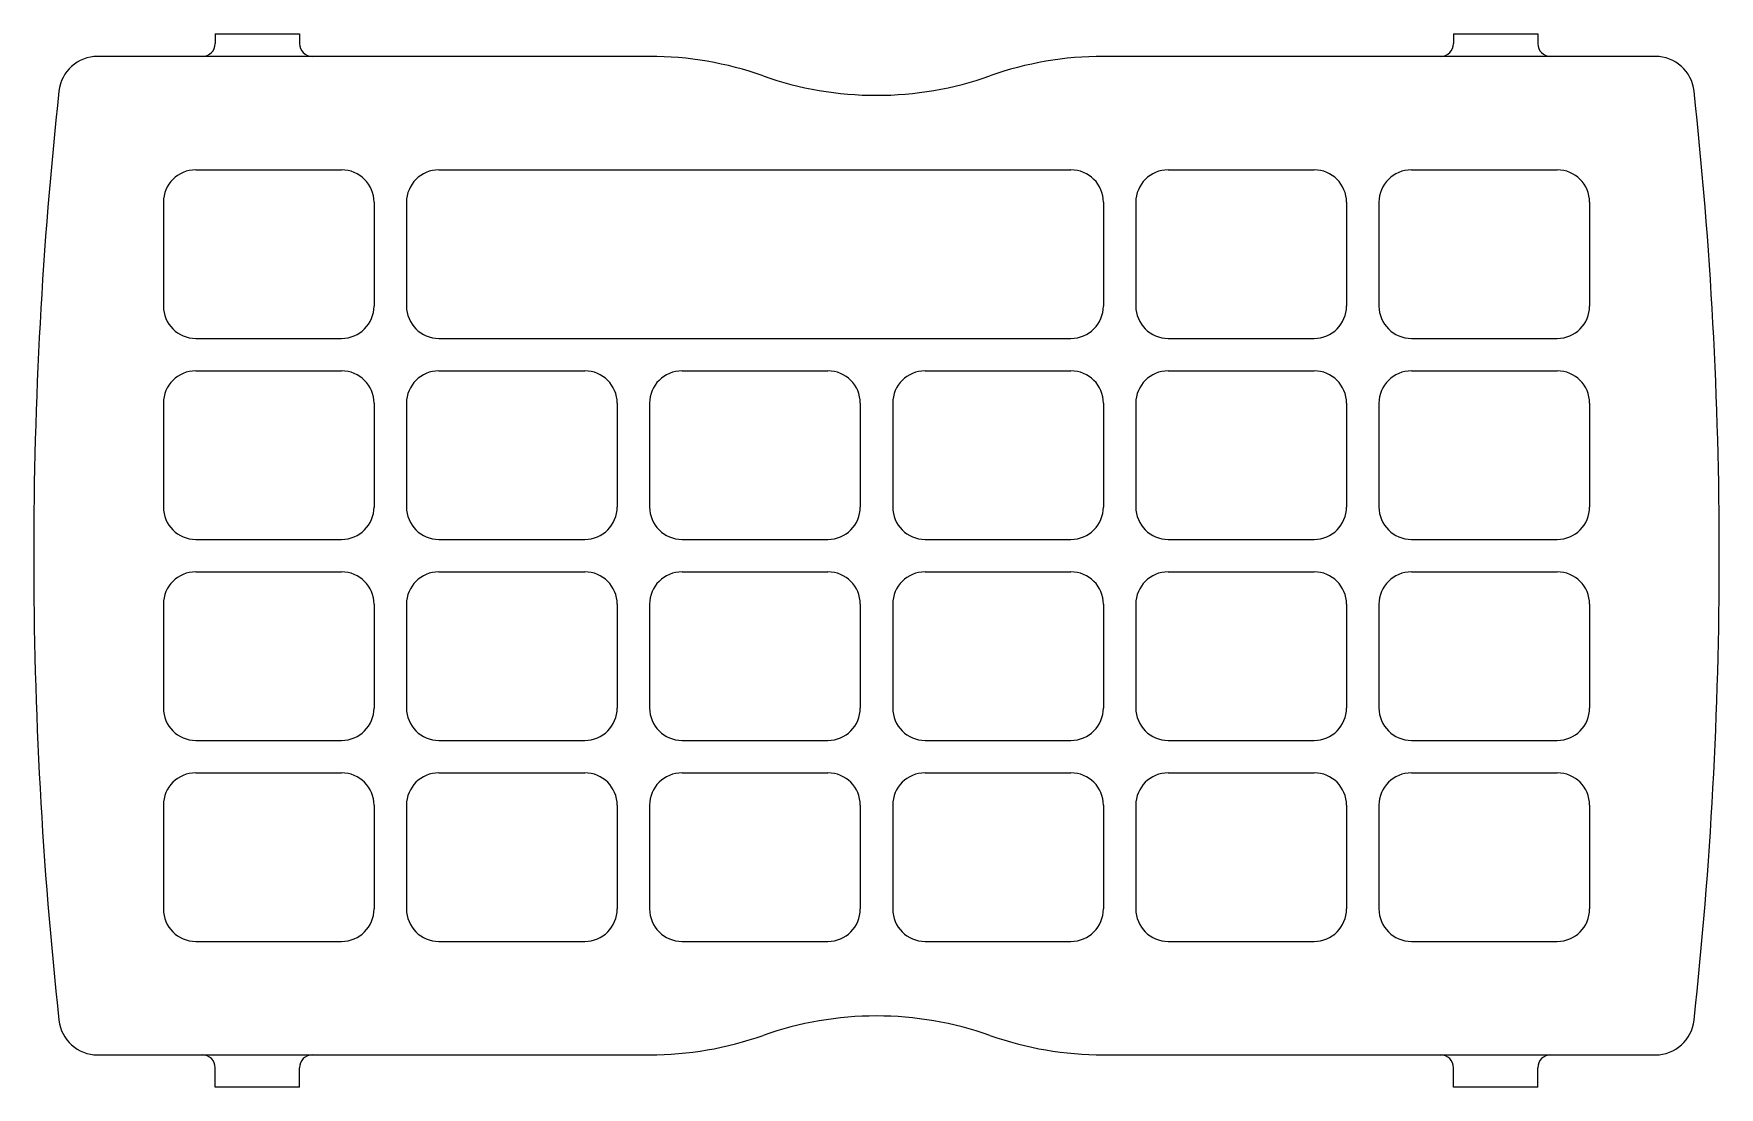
# Model space of a CAD drawing. Header units: millimetres. Extents: x -130 to 130, y -82 to 80.
import ezdxf

# ---------------------------------------------------------------- set-up
doc = ezdxf.new("R2010")
doc.units = ezdxf.units.MM
for name, color, linetype in [('clips', 2, 'Continuous'), ('keys', 6, 'Continuous'), ('outline', 1, 'Continuous')]:
    doc.layers.add(name, color=color, linetype=linetype)

msp = doc.modelspace()

# ---------------------------------------------------------------- linework, layer by layer
at = {"layer": 'clips', "linetype": 'Continuous', "lineweight": 15}
for p, q in [((-102, 80.5), (-102, 79)), ((-102, 80.5), (-89, 80.5)), ((-89, 80.5), (-89, 79)), ((89, 80.5), (89, 79)), ((89, 80.5), (102, 80.5)), ((102, 80.5), (102, 79)), ((-102, -82), (-102, -79)), ((-89, -82), (-89, -79)), ((89, -82), (89, -79)), ((102, -82), (102, -79)), ((-89, -82), (-102, -82)), ((102, -82), (89, -82))]:
    msp.add_line(p, q, dxfattribs=at)
for centre, start, end in [((-104, 79), 270, 0), ((-87, 79), 180, 270), ((87, 79), 270, 0), ((104, 79), 180, 270), ((-104, -79), 0, 90), ((-87, -79), 90, 180), ((87, -79), 0, 90), ((104, -79), 90, 180)]:
    msp.add_arc(centre, 2, start, end, dxfattribs=at)
at = {"layer": 'keys', "linetype": 'Continuous', "lineweight": 15}
for p, q in [((-105, 59.5), (-82.5, 59.5)), ((45, 59.5), (67.5, 59.5)), ((82.5, 59.5), (105, 59.5)), ((-105, 33.5), (-82.5, 33.5)), ((45, 33.5), (67.5, 33.5)), ((82.5, 33.5), (105, 33.5)), ((-105, 28.5), (-82.5, 28.5)), ((-67.5, 28.5), (-45, 28.5)), ((-30, 28.5), (-7.5, 28.5)), ((7.5, 28.5), (30, 28.5)), ((45, 28.5), (67.5, 28.5)), ((82.5, 28.5), (105, 28.5)), ((-105, 2.5), (-82.5, 2.5)), ((-67.5, 2.5), (-45, 2.5)), ((-30, 2.5), (-7.5, 2.5)), ((7.5, 2.5), (30, 2.5)), ((45, 2.5), (67.5, 2.5)), ((82.5, 2.5), (105, 2.5)), ((-105, -2.5), (-82.5, -2.5)), ((-67.5, -2.5), (-45, -2.5)), ((-30, -2.5), (-7.5, -2.5)), ((7.5, -2.5), (30, -2.5)), ((45, -2.5), (67.5, -2.5)), ((82.5, -2.5), (105, -2.5)), ((-105, -28.5), (-82.5, -28.5)), ((-67.5, -28.5), (-45, -28.5)), ((-30, -28.5), (-7.5, -28.5)), ((7.5, -28.5), (30, -28.5)), ((45, -28.5), (67.5, -28.5)), ((82.5, -28.5), (105, -28.5)), ((-105, -33.5), (-82.5, -33.5)), ((-67.5, -33.5), (-45, -33.5)), ((-30, -33.5), (-7.5, -33.5)), ((7.5, -33.5), (30, -33.5)), ((45, -33.5), (67.5, -33.5)), ((82.5, -33.5), (105, -33.5)), ((-105, -59.5), (-82.5, -59.5)), ((-67.5, -59.5), (-45, -59.5)), ((-30, -59.5), (-7.5, -59.5)), ((7.5, -59.5), (30, -59.5)), ((45, -59.5), (67.5, -59.5)), ((82.5, -59.5), (105, -59.5))]:
    msp.add_line(p, q, dxfattribs=at)
at = {"layer": 'keys'}
for p, q in [((-67.5, 59.5), (30, 59.5)), ((-110, 54.5), (-110, 38.5)), ((-77.5, 54.5), (-77.5, 38.5)), ((-72.5, 54.5), (-72.5, 38.5)), ((35, 54.5), (35, 38.5)), ((40, 54.5), (40, 38.5)), ((72.5, 54.5), (72.5, 38.5)), ((77.5, 54.5), (77.5, 38.5)), ((110, 54.5), (110, 38.5)), ((-67.5, 33.5), (30, 33.5)), ((-110, 23.5), (-110, 7.5)), ((-77.5, 23.5), (-77.5, 7.5)), ((-72.5, 23.5), (-72.5, 7.5)), ((-40, 23.5), (-40, 7.5)), ((-35, 23.5), (-35, 7.5)), ((-2.5, 23.5), (-2.5, 7.5)), ((2.5, 23.5), (2.5, 7.5)), ((35, 23.5), (35, 7.5)), ((40, 23.5), (40, 7.5)), ((72.5, 23.5), (72.5, 7.5)), ((77.5, 23.5), (77.5, 7.5)), ((110, 23.5), (110, 7.5)), ((-110, -7.5), (-110, -23.5)), ((-77.5, -7.5), (-77.5, -23.5)), ((-72.5, -7.5), (-72.5, -23.5)), ((-40, -7.5), (-40, -23.5)), ((-35, -7.5), (-35, -23.5)), ((-2.5, -7.5), (-2.5, -23.5)), ((2.5, -7.5), (2.5, -23.5)), ((35, -7.5), (35, -23.5)), ((40, -7.5), (40, -23.5)), ((72.5, -7.5), (72.5, -23.5)), ((77.5, -7.5), (77.5, -23.5)), ((110, -7.5), (110, -23.5)), ((-110, -38.5), (-110, -54.5)), ((-77.5, -38.5), (-77.5, -54.5)), ((-72.5, -38.5), (-72.5, -54.5)), ((-40, -38.5), (-40, -54.5)), ((-35, -38.5), (-35, -54.5)), ((-2.5, -38.5), (-2.5, -54.5)), ((2.5, -38.5), (2.5, -54.5)), ((35, -38.5), (35, -54.5)), ((40, -38.5), (40, -54.5)), ((72.5, -38.5), (72.5, -54.5)), ((77.5, -38.5), (77.5, -54.5)), ((110, -38.5), (110, -54.5))]:
    msp.add_line(p, q, dxfattribs=at)
for centre, start, end in [((-105, 54.5), 90, 180), ((-82.5, 54.5), 0, 90), ((-67.5, 54.5), 90, 180), ((30, 54.5), 0, 90), ((45, 54.5), 90, 180), ((67.5, 54.5), 0, 90), ((82.5, 54.5), 90, 180), ((105, 54.5), 0, 90), ((-105, 38.5), 180, 270), ((-82.5, 38.5), 270, 0), ((-67.5, 38.5), 180, 270), ((30, 38.5), 270, 0), ((45, 38.5), 180, 270), ((67.5, 38.5), 270, 0), ((82.5, 38.5), 180, 270), ((105, 38.5), 270, 0), ((-105, 23.5), 90, 180), ((-82.5, 23.5), 0, 90), ((-67.5, 23.5), 90, 180), ((-45, 23.5), 0, 90), ((-30, 23.5), 90, 180), ((-7.5, 23.5), 0, 90), ((7.5, 23.5), 90, 180), ((30, 23.5), 0, 90), ((45, 23.5), 90, 180), ((67.5, 23.5), 0, 90), ((82.5, 23.5), 90, 180), ((105, 23.5), 0, 90), ((-105, 7.5), 180, 270), ((-82.5, 7.5), 270, 0), ((-67.5, 7.5), 180, 270), ((-45, 7.5), 270, 0), ((-30, 7.5), 180, 270), ((-7.5, 7.5), 270, 0), ((7.5, 7.5), 180, 270), ((30, 7.5), 270, 0), ((45, 7.5), 180, 270), ((67.5, 7.5), 270, 0), ((82.5, 7.5), 180, 270), ((105, 7.5), 270, 0), ((-105, -7.5), 90, 180), ((-82.5, -7.5), 0, 90), ((-67.5, -7.5), 90, 180), ((-45, -7.5), 0, 90), ((-30, -7.5), 90, 180), ((-7.5, -7.5), 0, 90), ((7.5, -7.5), 90, 180), ((30, -7.5), 0, 90), ((45, -7.5), 90, 180), ((67.5, -7.5), 0, 90), ((82.5, -7.5), 90, 180), ((105, -7.5), 0, 90), ((-105, -23.5), 180, 270), ((-82.5, -23.5), 270, 0), ((-67.5, -23.5), 180, 270), ((-45, -23.5), 270, 0), ((-30, -23.5), 180, 270), ((-7.5, -23.5), 270, 0), ((7.5, -23.5), 180, 270), ((30, -23.5), 270, 0), ((45, -23.5), 180, 270), ((67.5, -23.5), 270, 0), ((82.5, -23.5), 180, 270), ((105, -23.5), 270, 0), ((-105, -38.5), 90, 180), ((-82.5, -38.5), 0, 90), ((-67.5, -38.5), 90, 180), ((-45, -38.5), 0, 90), ((-30, -38.5), 90, 180), ((-7.5, -38.5), 0, 90), ((7.5, -38.5), 90, 180), ((30, -38.5), 0, 90), ((45, -38.5), 90, 180), ((67.5, -38.5), 0, 90), ((82.5, -38.5), 90, 180), ((105, -38.5), 0, 90), ((-105, -54.5), 180, 270), ((-82.5, -54.5), 270, 0), ((-67.5, -54.5), 180, 270), ((-45, -54.5), 270, 0), ((-30, -54.5), 180, 270), ((-7.5, -54.5), 270, 0), ((7.5, -54.5), 180, 270), ((30, -54.5), 270, 0), ((45, -54.5), 180, 270), ((67.5, -54.5), 270, 0), ((82.5, -54.5), 180, 270), ((105, -54.5), 270, 0)]:
    msp.add_arc(centre, 5, start, end, dxfattribs=at)
at = {"layer": 'outline', "linetype": 'Continuous', "lineweight": 15}
for p, q in [((-35, 77), (-120.14, 77)), ((120.14, 77), (35, 77)), ((-120.14, -77), (-35, -77)), ((35, -77), (120.14, -77))]:
    msp.add_line(p, q, dxfattribs=at)
for centre, radius, start, end in [((-120.14, 71), 6, 90, 173.7774), ((-35, 24.46), 52.54, 70.5448, 90), ((35, 24.46), 52.54, 90, 109.4552), ((120.14, 71), 6, 6.2226, 90), ((0, 123.54), 52.54, 250.5448, 289.4552), ((531.03, 0), 661.03, 173.77735, 186.22265), ((-531.03, 0), 661.03, 353.77735, 6.22265), ((-120.14, -71), 6, 186.2226, 270), ((0, -123.54), 52.54, 70.5448, 109.4552), ((120.14, -71), 6, 270, 353.7774), ((-35, -24.46), 52.54, 270, 289.4552), ((35, -24.46), 52.54, 250.5448, 270)]:
    msp.add_arc(centre, radius, start, end, dxfattribs=at)

doc.saveas('drawing.dxf')
